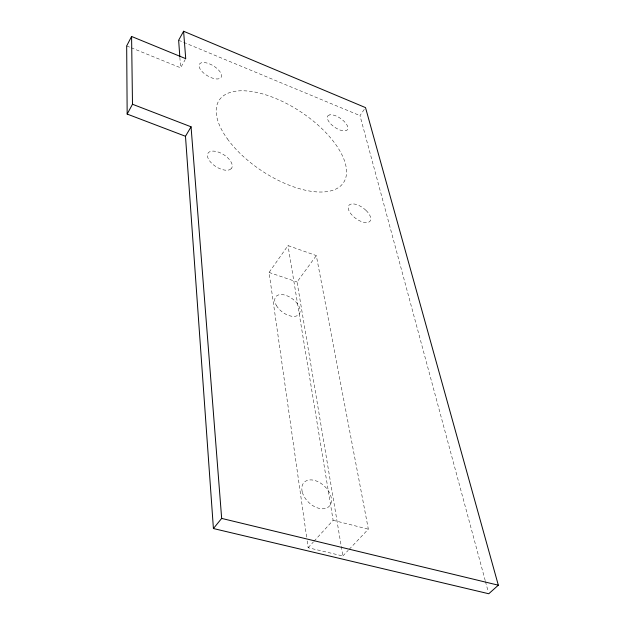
<?xml version="1.0" encoding="UTF-8"?>
<svg xmlns="http://www.w3.org/2000/svg" width="625" height="625" viewBox="0 0 625 625"><rect width="100%" height="100%" fill="white"/><g stroke="black" fill="none" stroke-linecap="round" stroke-linejoin="round"><path stroke-width="0.47" stroke-dasharray="3.12 2.34" d="M131.172 47.75L180.609 67.805L185.266 59.492M485.211 580.57L359.977 115.609L364.961 108.406M306.625 537.086L269.062 272.445L288 245.586L316.312 255.594L368.344 529.156L348.898 549.625M307.172 540.953L308.133 547.711L342.859 555.984L297.055 281.977L316.312 255.594M308.133 547.711L313.391 541.945M314.047 541.219L333.125 520.305L288 245.586M342.859 555.984L348.227 550.336M333.125 520.305L368.344 529.156M269.062 272.445L297.055 281.977M126.672 45.93L130.266 47.391M178.641 40.25L359.977 115.609M485.461 581.516L488.25 591.867M179.859 57.352L180.609 67.805M329.266 114.977L327.969 115.727A11.992 5.289 34.5 0 0 331.57 124.75A11.992 5.289 34.5 0 0 344.203 130.891L346.039 130.633A11.992 5.289 34.5 0 0 343.625 120.883A11.992 5.289 34.5 0 0 329.266 114.977M231.07 168.844L229.305 169.859A13.984 7.117 32.2 0 1 211.695 163.281A13.984 7.117 32.2 0 1 210.516 151.422L212.953 151.086A13.984 7.117 32.2 0 1 227.961 158.039A13.984 7.117 32.2 0 1 231.07 168.844M365.898 210.266L363.297 208.086A13.203 6.406 36.2 0 0 350.211 204.359A13.203 6.406 36.2 0 0 350.836 213.758L353.039 216.18A13.203 6.406 36.2 0 0 368.797 222.125A13.203 6.406 36.2 0 0 365.898 210.266M227.367 138.836A74.602 35.352 33.5 0 0 340 186.477A74.602 35.352 33.5 0 0 276.695 98.875A74.602 35.352 33.5 0 0 227.367 138.836M201.883 71.336A12.703 5.789 31.2 0 0 220.992 77.57A12.703 5.789 31.2 0 0 208.008 63.344A12.703 5.789 31.2 0 0 201.883 71.336M276.391 305.508A14.57 8.305 36.4 0 0 298.422 314.922A14.57 8.305 36.4 0 0 287.523 296A14.57 8.305 36.4 0 0 276.391 305.508M302.352 492.297A17.336 11.328 43.2 0 0 327.211 507.766A17.336 11.328 43.2 0 0 320.344 482.969A17.336 11.328 43.2 0 0 302.352 492.297"/><path stroke-width="0.94" d="M183.586 31.25L185.727 58.656L131.586 36.469L126.672 45.93L127.164 114.07L185.484 136.281L213.414 528.539L488.758 593.75L498.328 585.195L365.516 107.609L183.586 31.25L178.641 40.25L179.797 56.406M127.164 114.07L132.492 104.25L131.586 36.469M185.484 136.281L191.055 126.805L132.492 104.25M213.414 528.539L221.664 518.414L191.055 126.805M221.664 518.414L498.328 585.195"/></g></svg>
